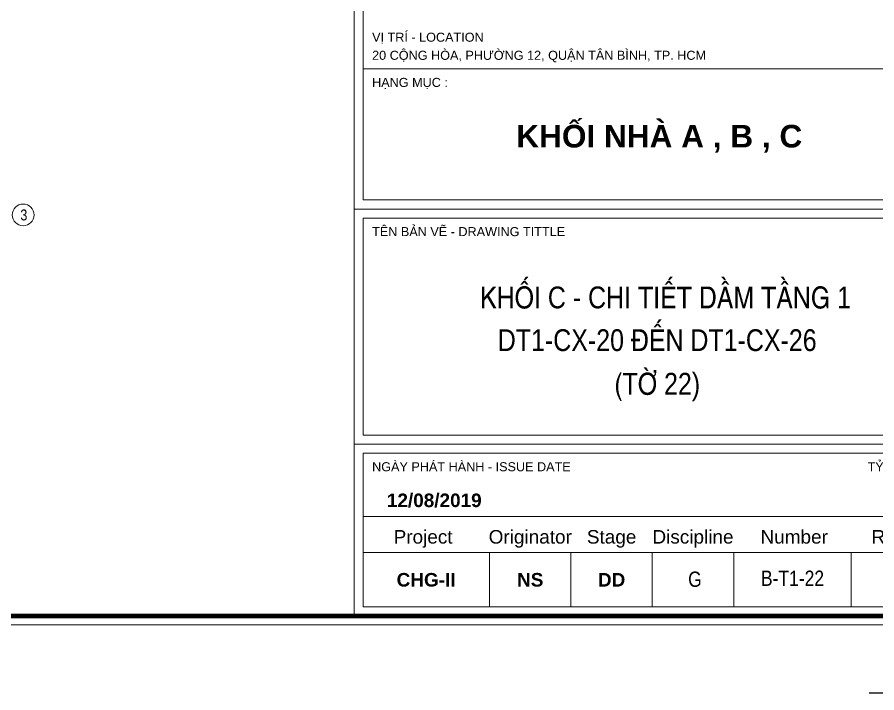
# Model space of a CAD drawing. Header units: millimetres. Extents: x 397144 to 8960116, y 345581 to 674207.
# Drawn here: x 4969532 to 4974462, y 602096 to 605970 of the extents above; entities that cross this region are included whole.
import ezdxf
from ezdxf.enums import TextEntityAlignment as Align
from ezdxf.xclip import XClip

# ---------------------------------------------------------------- set-up
doc = ezdxf.new("R2010")
doc.units = ezdxf.units.MM
doc.header["$XCLIPFRAME"] = 0
doc.header["$PDSIZE"] = -10
doc.linetypes.add('CENTER', pattern=[2, 1.25, -0.25, 0.25, -0.25])
doc.linetypes.add('HIDDEN', pattern=[0.375, 0.25, -0.125])
doc.layers.get('0').update_dxf_attribs({"linetype": 'CONTINUOUS'})
doc.layers.get('Defpoints').update_dxf_attribs({"color": 12, "linetype": 'CONTINUOUS'})
for name, color, linetype, lineweight in [('CHUNHO', 7, 'CENTER', 13), ('CTHEP', 2, 'CONTINUOUS', 50), ('DBAO', 3, 'CONTINUOUS', 20), ('DGIONG', 4, 'CONTINUOUS', 13), ('KTH', 150, 'CONTINUOUS', 5), ('Net khuat', 8, 'HIDDEN', 13), ('STICK', 1, 'CONTINUOUS', 9), ('TEXT', 7, 'CONTINUOUS', 15)]:
    doc.layers.add(name, color=color, linetype=linetype, lineweight=lineweight)
doc.styles.add('CHG_XX_Khung ten$0$A1 BORDER$0$ARIAL', font='arial.ttf')
doc.styles.add('CHG_XX_Khung ten$0$A1 BORDER$0$Arial - Bold', font='arialbd.ttf', dxfattribs={"height": 2.5})
doc.styles.add('Star-HelCon', font='VHELVCN_0.TTF')
doc.styles.add('TTP-HelCon', font='VHELVCN_0.TTF')
doc.dimstyles.new('TTP-25', dxfattribs={"dimscale": 25, "dimtxt": 2.5, "dimasz": 1, "dimexe": 1, "dimexo": 1, "dimgap": 0.09, "dimtad": 0, "dimdec": 4, "dimrnd": 5, "dimzin": 9, "dimdsep": 46, "dimtxsty": 'TTP-HelCon', "dimblk": 'Stick1', "dimcen": 0.09, "dimdle": 1.5, "dimclrd": 256, "dimclre": 256, "dimclrt": 7, "dimadec": 0, "dimazin": 0, "dimtfac": 1, "dimtdec": 4, "dimtmove": 0, "dimatfit": 3, "dimldrblk": '_ArchTick1', "dimfxl": 1, "dimtvp": 1, "dimtolj": 1, "dimtzin": 0, "dimarcsym": 0})

# ---------------------------------------------------------------- blocks, each defined once
blk = doc.blocks.new('CHG_XX_Khung ten')
for p, q in [((687, 577), (687, 17)), ((687, 107), (824, 107)), ((687, 55), (824, 55))]:
    blk.add_line(p, q)
at = {"linetype": 'Continuous'}
for p, q in [((689, 39), (822, 39)), ((716.98, 31), (716.98, 19)), ((734.98, 31), (734.98, 19)), ((752.98, 31), (752.98, 19)), ((770.98, 31), (770.98, 19)), ((797, 31), (797, 19))]:
    blk.add_line(p, q, dxfattribs=at)
blk.add_lwpolyline([(15, 579), (826, 579), (826, 15), (15, 15)], close=True)
at = {"color": 4, "linetype": 'Continuous', "const_width": 1}
blk.add_lwpolyline([(17, 577), (824, 577), (824, 17), (17, 17)], close=True, dxfattribs=at)
at = {"linetype": 'Continuous'}
for points in [[(689, 177), (822, 177), (822, 138), (689, 138)], [(689, 109), (822, 109), (822, 138), (689, 138)], [(689, 105), (822, 105), (822, 57), (689, 57)], [(689, 53), (822, 53), (822, 31), (689, 31)], [(822, 19), (689, 19), (689, 31), (822, 31)]]:
    blk.add_lwpolyline(points, close=True, dxfattribs=at)
at = {"layer": 'Defpoints', "color": 1, "ltscale": 2}
blk.add_lwpolyline([(800.94, 0), (841, 0), (841, 40)], dxfattribs=at)
at = {"style": 'CHG_XX_Khung ten$0$A1 BORDER$0$ARIAL'}
for s, p in [('VỊ TRÍ - LOCATION', (691, 145)), ('20 CỘNG HÒA, PHƯỜNG 12, QUẬN TÂN BÌNH, TP. HCM', (691, 141)), ('HẠNG MỤC :', (691, 135)), ('TÊN BẢN VẼ - DRAWING TITTLE', (691, 102)), ('NGÀY PHÁT HÀNH - ISSUE DATE', (691, 50))]:
    blk.add_text(s, height=2, dxfattribs=at).set_placement(p, align=Align.MIDDLE_LEFT)
blk.add_text('TỶ LỆ - SCALE', height=2, dxfattribs=at).set_placement((820, 50), align=Align.MIDDLE_RIGHT)
for s, style, p in [('12/08/2019', 'CHG_XX_Khung ten$0$A1 BORDER$0$Arial - Bold', (704.75, 42.57)), ('Project', 'CHG_XX_Khung ten$0$A1 BORDER$0$ARIAL', (702.28, 34.5)), ('Originator', 'CHG_XX_Khung ten$0$A1 BORDER$0$ARIAL', (725.98, 34.5)), ('Discipline', 'CHG_XX_Khung ten$0$A1 BORDER$0$ARIAL', (761.98, 34.5)), ('Number', 'CHG_XX_Khung ten$0$A1 BORDER$0$ARIAL', (784.37, 34.5)), ('Revision', 'CHG_XX_Khung ten$0$A1 BORDER$0$ARIAL', (809.5, 34.5)), ('Stage', 'CHG_XX_Khung ten$0$A1 BORDER$0$ARIAL', (743.98, 34.5)), ('CHG-II', 'CHG_XX_Khung ten$0$A1 BORDER$0$Arial - Bold', (702.94, 25)), ('NS', 'CHG_XX_Khung ten$0$A1 BORDER$0$Arial - Bold', (725.98, 25)), ('DD', 'CHG_XX_Khung ten$0$A1 BORDER$0$Arial - Bold', (743.98, 25))]:
    blk.add_text(s, height=3, dxfattribs=dict(style=style)).set_placement(p, align=Align.MIDDLE_CENTER)
at = {"insert": (754.52, 125.61), "char_height": 5, "width": 104.1229, "attachment_point": 2, "style": 'CHG_XX_Khung ten$0$A1 BORDER$0$Arial - Bold'}
blk.add_mtext('KHỐI NHÀ A , B , C', dxfattribs=at)
blk = doc.blocks.new('Stick1')
at = {"layer": 'STICK'}
h = blk.add_hatch(color=256, dxfattribs=at)
edge = h.paths.add_edge_path()
edge.add_line((0.3, 0.5), (-0.5, -0.3))
edge.add_arc((-0.4, -0.4), 0.141, 135, 315)
edge.add_line((-0.3, -0.5), (0.5, 0.3))
edge.add_arc((0.4, 0.4), 0.141, 315, 495)
blk.add_line((1, 0), (-1, 0), dxfattribs=at)
blk.add_lwpolyline([(0.3, 0.5), (-0.5, -0.3, 1), (-0.3, -0.5), (0.5, 0.3, 1), (0.3, 0.5, 1)], format="xyb", dxfattribs=at)
blk = doc.blocks.new('*D1587')
at = {"layer": 'Defpoints', "color": 0, "transparency": 16777216}
for p in [(5075146.5, 532059.7), (5081646.5, 531958.5), (5081646.5, 531861.7)]:
    blk.add_point(p, dxfattribs=at)
at = {"layer": 'KTH', "lineweight": -2, "transparency": 16777216}
for p, q in [((5075146.5, 532034.7), (5075146.5, 531836.7)), ((5081646.5, 531933.5), (5081646.5, 531836.7)), ((5075171.5, 531861.7), (5081621.5, 531861.7))]:
    blk.add_line(p, q, dxfattribs=at)
at = {"layer": 'KTH', "lineweight": -2, "transparency": 16777216, "xscale": 25, "yscale": 25, "zscale": 25, "rotation": 180}
blk.add_blockref('Stick1', (5075146.5, 531861.7), dxfattribs=at)
at = {"layer": 'KTH', "lineweight": -2, "transparency": 16777216, "xscale": 25, "yscale": 25, "zscale": 25}
blk.add_blockref('Stick1', (5081646.5, 531861.7), dxfattribs=at)
at = {"layer": 'KTH', "color": 7, "transparency": 16777216, "insert": (5078396.5, 531925.5), "char_height": 62.5, "attachment_point": 5, "style": 'TTP-HelCon'}
blk.add_mtext('\\A1;6500', dxfattribs=at)
blk = doc.blocks.new('_ArchTick1')
at = {"color": 0, "const_width": 3.81}
blk.add_lwpolyline([(-12.7, -12.7), (12.7, 12.7)], dxfattribs=at)
blk = doc.blocks.new('CX28')
at = {"layer": 'CTHEP'}
blk.add_line((5053030.18222, 532731.7149), (5097531.87558, 532731.66677), dxfattribs=at)
for points in [[(5097715.24036, 532412.46726), (5097715.24036, 533040.65447), (5052876.45717, 533040.71921), (5052876.45717, 532414.45672)], [(5052911.67392, 532795.12013), (5052911.67392, 532418.73006), (5052911.67392, 532418.73006), (5053145.32759, 532418.707), (5068846.45578, 532418.67871), (5069420.50128, 532418.67683), (5097679.69928, 532418.65468), (5097679.69928, 532941.5302)]]:
    blk.add_lwpolyline(points, dxfattribs=at)
at = {"layer": 'DBAO'}
for points in [[(5090646.45856, 532379.61946), (5097745.24037, 532379.61208), (5097745.24037, 533079.60878), (5068994.36202, 533079.65363)], [(5075096.45857, 532379.64031), (5081296.45717, 532379.63055)]]:
    blk.add_lwpolyline(points, dxfattribs=at)
at = {"layer": 'Net khuat', "ltscale": 200}
blk.add_lwpolyline([(5052846.45717, 532849.73002), (5097745.24037, 532849.73002)], dxfattribs=at)
at = {"layer": 'KTH'}
dim = blk.add_linear_dim(base=(5081646.45717, 531861.66974), p1=(5075146.45717, 532059.65275), p2=(5081646.45717, 531958.52092), angle=180, dimstyle='TTP-25', override={"dimtmove": 1}, dxfattribs=at)
dim.commit()
dim.dimension.update_dxf_attribs({"geometry": '*D1587', "text_midpoint": (5078396.45717, 531925.50307)})

msp = doc.modelspace()

# ---------------------------------------------------------------- block references
at = {"layer": 'DBAO'}
ref = msp.add_blockref('CX28', (-105064.3371, 71864.5285), dxfattribs=at)
XClip(ref).set_block_clipping_path([(5081149.0594110629, 531411.0019548647), (5097865.1793135181, 533729.3399608198)])

# ---------------------------------------------------------------- texts
at = {"layer": 'CHUNHO', "style": 'Star-HelCon'}
msp.add_text('G', height=87.5, dxfattribs=at).set_placement((4973418.55141, 602703.79274), align=Align.CENTER)

# ---------------------------------------------------------------- next in the draw order: block references
at = {"layer": 'KTH', "ltscale": 0.8, "xscale": 25.92478421702978, "yscale": 25.92478421702978, "zscale": 25.92478421702978}
msp.add_blockref('CHG_XX_Khung ten', (4953653.34321, 602096.26671), dxfattribs=at)

# ---------------------------------------------------------------- next in the draw order: linework, layer by layer
at = {"layer": 'DGIONG'}
msp.add_circle((4969566.17081, 604836.32543), 62.5, dxfattribs=at)

# ---------------------------------------------------------------- next in the draw order: texts
at = {"layer": 'CHUNHO', "style": 'Star-HelCon'}
for s, height, p in [('KHOÁI C - CHI TIEÁT DAÀM TAÀNG 1', 125, (4973250.031, 604300.82001)), ('DT1-CX-20 ÑEÁN DT1-CX-26', 125, (4973202.21009, 604055.75805)), ('(TÔØ 22)', 125, (4973202.21009, 603805.82104)), ('B-T1-22', 87.5, (4973978.14044, 602709.44501))]:
    msp.add_text(s, height=height, dxfattribs=at).set_placement(p, align=Align.CENTER)
at = {"layer": 'TEXT', "style": 'Star-HelCon'}
msp.add_text('3', height=62.5, dxfattribs=at).set_placement((4969570.33748, 604836.32543), align=Align.MIDDLE)

doc.saveas('drawing.dxf')
